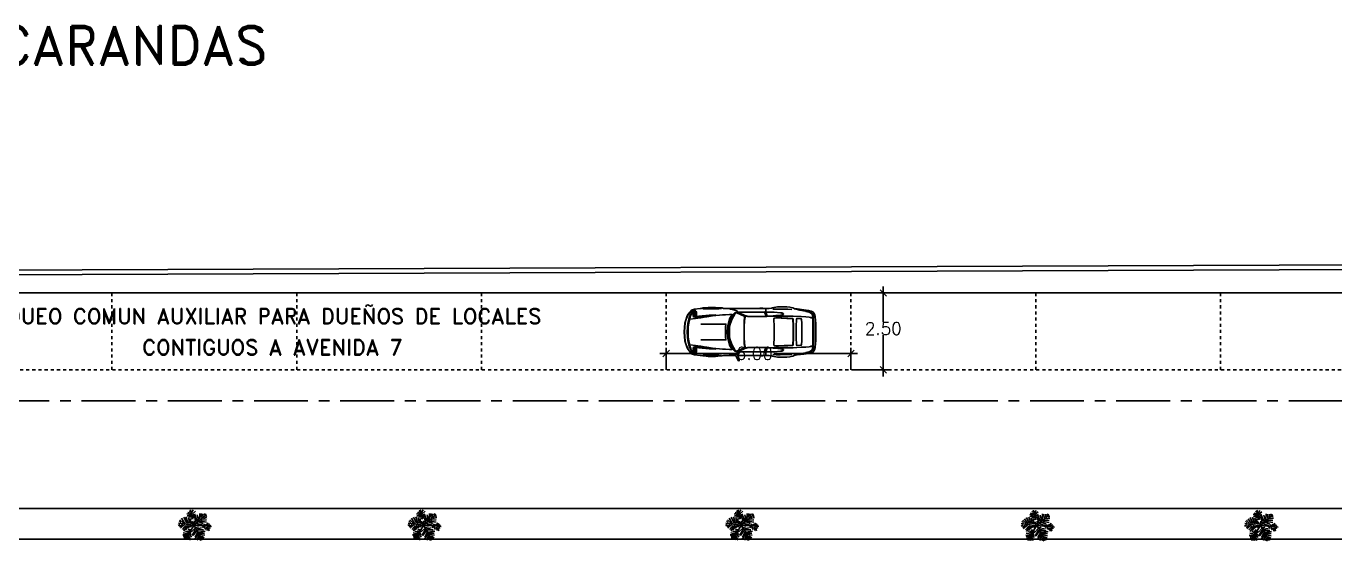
# Model space of a CAD drawing. Header units: millimetres. Extents: x 1590 to 1932, y -48 to 167.
# Drawn here: x 1687.74 to 1730.23, y 119.33 to 136.27 of the extents above; entities that cross this region are included whole.
import ezdxf

# ---------------------------------------------------------------- set-up
doc = ezdxf.new("R2010")
doc.units = ezdxf.units.MM
doc.header["$LTSCALE"] = 0.1
doc.header["$MEASUREMENT"] = 0
doc.header["$PDMODE"] = 35
doc.header["$PDSIZE"] = 0.75
doc.linetypes.add('CENTERX2', pattern=[4, 2.5, -0.5, 0.5, -0.5])
doc.linetypes.add('DASHED', pattern=[0.75, 0.5, -0.25])
doc.layers.get('0').update_dxf_attribs({"linetype": 'CONTINUOUS'})
doc.layers.get('DEFPOINTS').update_dxf_attribs({"linetype": 'CONTINUOUS'})
for name, color, linetype in [('_KTI_CONTROL', 7, 'CONTINUOUS'), ('A-FURN-PLNT', 1, 'CONTINUOUS'), ('P-FIXT', 1, 'CONTINUOUS'), ('PARED', 4, 'CONTINUOUS'), ('PAREDES', 3, 'CONTINUOUS'), ('TERRENO', 4, 'CONTINUOUS'), ('TEXT', 3, 'CONTINUOUS')]:
    doc.layers.add(name, color=color, linetype=linetype)
doc.styles.add('ATT', font='txt')
doc.styles.add('ROMAND', font='romand.shx')
doc.dimstyles.new('URBA', dxfattribs={"dimtxt": 20, "dimasz": 0.5, "dimexe": 1.25, "dimexo": 0.63, "dimgap": 0.63, "dimtad": 0, "dimtih": 1, "dimtoh": 1, "dimzin": 1, "dimdsep": 46, "dimtxsty": 'ROMAND', "dimcen": 2.5, "dimclrd": 1, "dimclre": 1, "dimclrt": 3, "dimadec": 0, "dimazin": 0, "dimtfac": 1, "dimtmove": 0, "dimatfit": 3, "dimfxl": 1, "dimtvp": 1, "dimtolj": 1, "dimtzin": 1, "dimarcsym": 0})

# ---------------------------------------------------------------- blocks, each defined once
blk = doc.blocks.new('15PTOI01')
at = {"color": 0, "linetype": 'ByBlock'}
for p, q in [((0, -8.5), (0, 8.5)), ((2, 10.5), (6, 10.5)), ((8, 8.5), (8, -8.5)), ((9.5, 4.375), (9.5, -4.375)), ((11.25, 4.375), (9.5, 4.375)), ((6, -10.5), (2, -10.5)), ((11.25, -4.375), (9.5, -4.375))]:
    blk.add_line(p, q, dxfattribs=at)
for centre, radius, start, end in [((2, 8.5), 2, 90, 180), ((6, 8.5), 2, 0, 90), ((17.766404, -2.827313), 9.712715, 75.184599, 132.137709), ((13.6875, -12.03125), 19.717859, 49.950272, 70.559965), ((23.458333, 0), 4.229167, 313.602819, 46.397181), ((2, -8.5), 2, 180, 270), ((6, -8.5), 2, 270, 0), ((17.766404, 2.827313), 9.712715, 227.862291, 284.815401), ((13.6875, 12.03125), 19.717859, 289.440035, 310.049728)]:
    blk.add_arc(centre, radius, start, end, dxfattribs=at)
at = {"color": 0, "linetype": 'ByBlock', "style": 'ATT'}
for tag, p, flags in [('ROOM_NUMBER', (0, -32), 1), ('ITEM', (0, -23), 3)]:
    blk.add_attdef(tag, p, '', height=6, dxfattribs=dict(at, flags=flags))
blk = doc.blocks.new('ss1')
at = {"layer": '_KTI_CONTROL', "color": 1}
for points in [[(0.141, 0.122, 0), (0.141, 0.122, 0), (0.141, 0.122, 0), (0.141, 0.122, 0), (0.141, 0.122, 0)], [(0.141, 0.122, 0), (0.141, 0.122, 0), (0.141, 0.122, 0), (0.141, 0.122, 0), (0.141, 0.122, 0), (0.141, 0.122, 0), (0.141, 0.122, 0), (0.141, 0.122, 0), (0.141, 0.122, 0), (0.141, 0.122, 0), (0.141, 0.122, 0)]]:
    blk.add_polyline3d(points, dxfattribs=at)
at = {"layer": '_KTI_CONTROL'}
for points in [[(0.141, 0.122, 0), (0.141, 0.122, 0), (0.141, 0.122, 0), (0.141, 0.122, 0)], [(0.141, 0.122, 0), (0.141, 0.122, 0)]]:
    blk.add_polyline3d(points, dxfattribs=at)
at = {"layer": 'P-FIXT', "xscale": 0.0254, "yscale": 0.0254, "zscale": 0.0254}
blk.add_blockref('15PTOI01', (17.719, 12.528), dxfattribs=at)
blk = doc.blocks.new('12PPLT13')
at = {"color": 0, "linetype": 'ByBlock'}
for p, q in [((0.072, 0.374), (-0.032, 0.463)), ((0.082, 0.423), (0.032, 0.506)), ((0.043, 0.216), (0.118, 0.512)), ((0.114, 0.402), (0.206, 0.423)), ((0.125, 0.441), (0.165, 0.477)), ((0.007, 0.034), (-0.532, -0.012)), ((-0.461, 0.009), (-0.508, 0.027)), ((-0.421, 0.013), (-0.475, 0.073)), ((-0.38, 0.017), (-0.429, 0.11)), ((-0.269, 0.244), (-0.391, 0.267)), ((-0.34, 0.304), (-0.387, 0.319)), ((-0.335, 0.019), (-0.382, 0.08)), ((-0.209, 0.188), (-0.374, 0.2)), ((0.018, 0.032), (-0.372, 0.365)), ((-0.181, 0.16), (-0.372, 0.13)), ((-0.313, 0.348), (-0.334, 0.395)), ((-0.289, 0.021), (-0.311, 0.073)), ((-0.134, 0.14), (-0.275, 0.084)), ((-0.264, 0.301), (-0.264, 0.385)), ((-0.079, 0.089), (-0.252, 0.031)), ((-0.006, 0.006), (-0.224, -0.376)), ((-0.213, 0.267), (-0.209, 0.393)), ((-0.154, 0.223), (-0.166, 0.397)), ((-0.13, 0.192), (-0.091, 0.357)), ((-0.091, 0.16), (-0.004, 0.385)), ((-0.044, 0.117), (-0.012, 0.275)), ((0.039, 0.256), (-0.007, 0.309)), ((0.003, 0.07), (0.003, 0.172)), ((0.007, 0.034), (0.279, -0.377)), ((0.05, 0.305), (0.011, 0.37)), ((0.018, 0.032), (0.492, 0.097)), ((0.039, 0.054), (0.078, 0.153)), ((0.055, 0.031), (0.118, -0.029)), ((0.064, 0.226), (0.1, 0.238)), ((0.078, 0.277), (0.167, 0.287)), ((0.092, 0.327), (0.224, 0.327)), ((0.095, 0.074), (0.13, 0.239)), ((0.098, 0.026), (0.204, -0.048)), ((0.114, 0.362), (0.232, 0.388)), ((0.145, 0.085), (0.185, 0.271)), ((0.161, 0.022), (0.271, -0.115)), ((0.189, 0.085), (0.26, 0.294)), ((0.213, 0.031), (0.327, -0.151)), ((0.236, 0.093), (0.327, 0.286)), ((0.264, 0.022), (0.367, -0.096)), ((0.292, 0.089), (0.393, 0.247)), ((0.303, 0.05), (0.433, -0.057)), ((0.346, 0.104), (0.445, 0.2)), ((0.361, 0.05), (0.457, -0.021)), ((0.421, 0.117), (0.472, 0.168)), ((0.436, 0.054), (0.5, 0.022)), ((-0.464, -0.026), (-0.49, -0.07)), ((-0.421, -0.026), (-0.454, -0.137)), ((-0.382, -0.03), (-0.4, -0.134)), ((-0.306, -0.009), (-0.35, -0.098)), ((-0.13, -0.183), (-0.335, -0.147)), ((-0.173, -0.254), (-0.323, -0.28)), ((-0.158, -0.214), (-0.316, -0.214)), ((-0.217, -0.308), (-0.308, -0.359)), ((-0.237, -0.352), (-0.292, -0.411)), ((-0.106, -0.115), (-0.28, -0.115)), ((-0.252, -0.011), (-0.278, -0.054)), ((-0.083, -0.08), (-0.224, -0.053)), ((-0.201, -0.38), (-0.181, -0.443)), ((-0.177, -0.333), (-0.151, -0.423)), ((-0.145, -0.277), (-0.083, -0.43)), ((-0.048, -0.037), (-0.126, -0.017)), ((-0.126, -0.237), (-0.012, -0.395)), ((-0.098, -0.19), (-0.02, -0.336)), ((-0.059, -0.151), (0.039, -0.286)), ((-0.04, -0.104), (0.067, -0.289)), ((-0.019, -0.066), (0.075, -0.164)), ((0.165, -0.23), (0.092, -0.334)), ((0.109, -0.131), (0.095, -0.185)), ((0.139, -0.18), (0.104, -0.269)), ((0.12, -0.114), (0.189, -0.092)), ((0.189, -0.273), (0.121, -0.427)), ((0.153, -0.15), (0.217, -0.147)), ((0.178, -0.194), (0.275, -0.148)), ((0.206, -0.308), (0.178, -0.423)), ((0.206, -0.23), (0.342, -0.202)), ((0.232, -0.33), (0.222, -0.423)), ((0.232, -0.269), (0.356, -0.266)), ((0.253, -0.287), (0.342, -0.316)), ((0.261, -0.377), (0.267, -0.423)), ((0.275, -0.348), (0.328, -0.352)), ((0.293, -0.395), (0.311, -0.401)), ((-0.233, -0.408), (-0.241, -0.43))]:
    blk.add_line(p, q, dxfattribs=at)
at = {"color": 0, "linetype": 'ByBlock', "style": 'ATT'}
for tag, p, flags in [('ITEM', (-1, -3.25), 3), ('ROOM_NUMBER', (-1, -4.583), 1)]:
    blk.add_attdef(tag, p, '', height=1, dxfattribs=dict(at, flags=flags))
blk = doc.blocks.new('02PCAR08')
at = {"color": 0, "linetype": 'ByBlock'}
for p, q in [((-104.1, 25.2), (-106.1, 20.2)), ((-103.4, 25.2), (-105.4, 20.1)), ((-102.6, 25.2), (-104.7, 20.1)), ((-165, 11.7), (-165, -11.7)), ((-164.5, -11.7), (-164.5, 11.7)), ((0, 0), (0, 0)), ((-104.1, -25.2), (-106.1, -20.2)), ((-103.4, -25.2), (-105.4, -20.1)), ((-102.6, -25.2), (-104.7, -20.1)), ((-68.3, -30.1), (-65.7, -30.1))]:
    blk.add_line(p, q, dxfattribs=at)
for points in [[(-67.9, 28.2), (-68.1, 27.8), (-65, 27.8), (-65.5, 29.8), (-68.5, 35.7), (-69.4, 36.7), (-70.2, 36.7), (-69.9, 35.7), (-68.3, 30.1), (-68.1, 29), (-67.1, 28.8)], [(-67.3, 25.4), (-68.3, 25.1), (-77.6, 20.8), (-78.2, 20.6), (-78.9, 20.4), (-81, 20), (-88.2, 19.8), (-96, 19.8), (-100.7, 19.8), (-105.5, 19.9), (-109.6, 20.2), (-113.5, 20.5), (-117.1, 20.8), (-119.9, 21.1), (-123.4, 21.5), (-125.6, 21.8), (-126.4, 22.3), (-126.8, 22.6), (-126.7, 23.1), (-126.2, 23.5), (-124.5, 24.4), (-122.9, 24.7), (-114.7, 25.3), (-68, 25.6)], [(-69.2, 25.1), (-78.4, 20.8), (-79.1, 20.6), (-79.8, 20.4), (-80.7, 20.1), (-83.9, 20), (-88.2, 20), (-92.7, 20), (-96, 20), (-104.7, 20.1), (-106.1, 20.2), (-113.5, 20.7), (-117.1, 20.9), (-119.5, 21.2), (-123, 21.5), (-125.2, 21.9), (-126.3, 22.3), (-126.5, 22.6), (-126.5, 23), (-126.1, 23.4), (-124.5, 24.2), (-122.9, 24.6), (-114.7, 25.2), (-103.9, 25.2), (-102.6, 25.2), (-86.2, 25.3), (-68.6, 25.5), (-68.2, 25.4)], [(-40.5, 21.9), (-34.1, 20.9), (-28, 20.1), (-23.9, 19.6), (-19.6, 19.1), (-15.4, 18.7), (-16.5, 20), (-18.7, 20.2), (-22.7, 20.6), (-27.4, 21), (-32, 21.4)], [(-11.4, 25.4), (-11.6, 26.1), (-11.9, 26.4), (-12.2, 26.1), (-12.5, 25.4), (-12.7, 24.4), (-12.8, 23), (-12.6, 21.8), (-12.5, 20.7), (-12.3, 20), (-11.9, 19.8), (-11.6, 20), (-11.4, 20.7), (-11.2, 21.8), (-11.1, 23), (-11.2, 24.3)], [(-67.3, -25.4), (-68.3, -25.1), (-77.6, -20.8), (-78.2, -20.6), (-78.9, -20.4), (-81, -20), (-88.2, -19.8), (-96, -19.8), (-100.7, -19.8), (-105.5, -19.9), (-109.6, -20.2), (-113.5, -20.5), (-117.1, -20.8), (-119.9, -21.1), (-123.4, -21.5), (-125.6, -21.8), (-126.4, -22.3), (-126.8, -22.6), (-126.7, -23.1), (-126.2, -23.5), (-124.5, -24.4), (-122.9, -24.7), (-114.7, -25.3), (-68, -25.6)], [(-69.2, -25.1), (-78.4, -20.8), (-79.1, -20.6), (-79.8, -20.4), (-80.7, -20.1), (-83.9, -20), (-88.2, -20), (-92.7, -20), (-96, -20), (-104.7, -20.1), (-106.1, -20.2), (-113.5, -20.7), (-117.1, -20.9), (-119.5, -21.2), (-123, -21.5), (-125.2, -21.9), (-126.3, -22.3), (-126.5, -22.6), (-126.5, -23), (-126.1, -23.4), (-124.5, -24.2), (-122.9, -24.6), (-114.7, -25.2), (-103.9, -25.2), (-102.6, -25.2), (-86.2, -25.3), (-68.6, -25.5), (-68.2, -25.4)], [(-40.5, -21.9), (-34.1, -20.9), (-28, -20.1), (-23.9, -19.6), (-19.6, -19.1), (-15.4, -18.7), (-16.5, -20), (-18.7, -20.2), (-22.7, -20.6), (-27.4, -21), (-32, -21.4)], [(-11.4, -25.4), (-11.6, -26.1), (-11.9, -26.4), (-12.2, -26.1), (-12.5, -25.4), (-12.7, -24.4), (-12.8, -23), (-12.6, -21.8), (-12.5, -20.7), (-12.3, -20), (-11.9, -19.8), (-11.6, -20), (-11.4, -20.7), (-11.2, -21.8), (-11.1, -23), (-11.2, -24.3)]]:
    blk.add_lwpolyline(points, close=True, dxfattribs=at)
for points in [[(-168.3, 0), (-168, 11.3), (-167.9, 14.6), (-167.3, 19.8), (-166.5, 22.7), (-164.7, 25.4), (-162.2, 26.7), (-158.7, 27.6)], [(-68.3, 30.1), (-104, 30), (-108.4, 30), (-111.6, 30.3), (-112.8, 31), (-114.8, 31.5), (-119.2, 32), (-122.8, 32.2), (-127.2, 32.2), (-131.3, 32.1), (-135, 31.6), (-138.9, 30.8), (-140.6, 30.1), (-144.1, 29.4), (-152.8, 28.4), (-158.7, 27.6), (-162.2, 26.4), (-164.5, 25.2), (-166.1, 22.7), (-166.9, 19.8), (-167.5, 14.9), (-167.6, 11.7), (-167.8, 0)], [(-140.6, 29.7), (-141.2, 29.4), (-147.8, 28.1), (-155.1, 26.5), (-159.6, 25.7), (-161.4, 25), (-163.2, 23.9), (-164.1, 22.4), (-164.6, 19.7), (-164.9, 15.1), (-165, 11.7)], [(-155.1, 26.5), (-155.4, 26.1), (-159.6, 25.2), (-161.4, 24.4), (-163.2, 23.3), (-163.8, 22), (-164.5, 15.1), (-164.5, 11.7)], [(-109.6, 20.2), (-127.4, 20.2), (-133.8, 20.2), (-139.2, 20.1), (-143.9, 19.9), (-149.5, 19.6), (-155.4, 19.3), (-159.6, 18.8), (-161.4, 18.4), (-163.2, 17.8)], [(-150.1, 0), (-150.1, 11.7), (-150, 15.7), (-149.5, 16.9), (-143.9, 17.4), (-143.5, 16.6), (-143.3, 15.1), (-143.2, 8.3), (-143.2, 0)], [(-114.7, 0), (-114.7, 7.2), (-114.5, 16.2), (-114.8, 17.6), (-117.1, 18.1), (-120.6, 18), (-124.5, 17.9), (-127.9, 17.7), (-129.9, 17.7), (-132.5, 17.5), (-134.8, 17.4), (-138.4, 17.1), (-139, 16.7), (-139.4, 16), (-139.5, 8.3), (-139.5, 0)], [(-139, 0), (-139, 8.2), (-138.9, 15.9), (-138.5, 16.6), (-138, 17), (-117.2, 17.9), (-115, 17.5)], [(-113.3, 29), (-117.4, 29.1), (-122.5, 29.1), (-127.4, 29), (-132.4, 29), (-137.5, 28.9)], [(-103.9, 25.2), (-103.9, 25.6), (-104.2, 26.9), (-104.4, 28.3), (-104.4, 29.1), (-104, 30)], [(-96, 30), (-96.3, 30), (-96.9, 30.5), (-100.1, 30.5), (-101.1, 30), (-102.5, 30)], [(-56.4, 0), (-56.7, 6.2), (-57.6, 10.2), (-59.8, 16.9), (-63.3, 22.7), (-63.9, 23.5), (-64.8, 24.4), (-65.7, 24.9), (-66.7, 25), (-67.8, 25), (-77.1, 20.7), (-77.7, 20.4), (-77.9, 19.7), (-77.7, 18.5), (-77.4, 16.9), (-77.1, 14.2), (-76.7, 7.2), (-76.7, 0)], [(-57.7, 0), (-58, 6.2), (-58.8, 10.2), (-61.1, 16.9), (-64.5, 22.7), (-65, 23.5), (-66, 24.3), (-67.3, 24.4), (-76.6, 20.2), (-77.2, 19.9), (-77.4, 19.4), (-77.1, 18.4), (-76.7, 14.1), (-76.4, 7.2), (-76.4, 0)], [(-68, 25.8), (-67, 27.1), (-63.3, 28.4), (-59, 29), (-57, 30.1)], [(0, 0), (-0.3, 6.2), (-0.9, 11.2), (-2.2, 16.4), (-3.3, 19.2), (-4.3, 21.3), (-6.3, 24.3), (-7.8, 26.3), (-9.2, 27.8), (-10.6, 28.5), (-13, 29.3), (-20.2, 30), (-21.7, 30), (-24, 30.7), (-27.8, 31), (-30.4, 31.2), (-33.4, 31.3), (-36.2, 31.3), (-39.7, 31.3), (-43, 31.1), (-48.4, 30.7), (-50.1, 30.2), (-57, 30.1), (-65.7, 30.1)], [(-7, 16.5), (-14.4, 17.2), (-17.5, 17.7), (-21.2, 18.3), (-25.2, 18.9), (-28.8, 19.5), (-36.2, 20.5), (-40.5, 21), (-44.8, 21.4), (-48.9, 21.8), (-52.6, 22), (-57.9, 22.3), (-61.1, 22.5), (-58, 16.9), (-56, 10.2), (-55.3, 6.2), (-55, 0)], [(-23.7, 29.8), (-26.1, 29.7), (-29, 29.6), (-32.6, 29.4), (-36.2, 29.4), (-40, 29.5), (-44.2, 29.6), (-47.5, 29.9)], [(-11.3, 26.8), (-12.3, 27), (-13.3, 27.3), (-14.2, 27), (-15.1, 26.3), (-15.4, 24.8), (-15.5, 23.5), (-15.5, 22.8), (-15.4, 21.5), (-15.1, 20), (-14.2, 19.2), (-13.3, 19.1), (-12.3, 19.3), (-11.3, 19.9)], [(-11.9, 19.8), (-12.7, 19.5), (-13.1, 19.5), (-13.8, 19.8), (-14.2, 20.6), (-14.6, 21.9), (-14.7, 23.1), (-14.6, 24.3), (-14.2, 25.6), (-13.8, 26.5), (-13.1, 26.8), (-11.9, 26.4)], [(-4.8, 0), (-5.1, 6.2), (-5.7, 11.2), (-7, 16.5), (-7.6, 19.2), (-8.3, 21.3), (-8.8, 22.7), (-9.3, 23.8), (-10.7, 26.4), (-13.7, 28.6), (-10.2, 26.2), (-8.6, 23.8), (-8, 22.7), (-7.3, 21.3), (-6.7, 19.2), (-6, 16.5), (-4.7, 11.2), (-4.1, 6.2), (-3.8, 0)], [(-12.6, 24.3), (-12.5, 23), (-12.7, 21.8)], [(-0.4, 0), (-0.7, 6.2), (-1.2, 11.2), (-2.5, 16.4), (-3.7, 19.2), (-4.7, 21.3), (-5.5, 22.8), (-7.8, 26.3)], [(-68.3, -30.1), (-104, -30), (-108.4, -30), (-111.6, -30.3), (-112.8, -31), (-114.8, -31.5), (-119.2, -32), (-122.8, -32.2), (-127.2, -32.2), (-131.3, -32.1), (-135, -31.6), (-138.9, -30.8), (-140.6, -30.1), (-144.1, -29.4), (-152.8, -28.4), (-158.7, -27.6), (-162.2, -26.4), (-164.5, -25.2), (-166.1, -22.7), (-166.9, -19.8), (-167.5, -14.9), (-167.6, -11.7), (-167.8, 0)], [(-150.1, 0), (-150.1, -11.7), (-150, -15.7), (-149.5, -16.9), (-143.9, -17.4), (-143.5, -16.6), (-143.3, -15.1), (-143.2, -8.3), (-143.2, 0)], [(-114.7, 0), (-114.7, -7.2), (-114.5, -16.2), (-114.8, -17.6), (-117.1, -18.1), (-120.6, -18), (-124.5, -17.9), (-127.9, -17.7), (-129.9, -17.7), (-132.5, -17.5), (-134.8, -17.4), (-138.4, -17.1), (-139, -16.7), (-139.4, -16), (-139.5, -8.3), (-139.5, 0)], [(-139, 0), (-139, -8.2), (-138.9, -15.9), (-138.5, -16.6), (-138, -17), (-117.2, -17.9), (-115, -17.5)], [(-56.4, 0), (-56.7, -6.2), (-57.6, -10.2), (-59.8, -16.9), (-63.3, -22.7), (-63.9, -23.5), (-64.8, -24.4), (-65.7, -24.9), (-66.7, -25), (-67.8, -25), (-77.1, -20.7), (-77.7, -20.4), (-77.9, -19.7), (-77.7, -18.5), (-77.4, -16.9), (-77.1, -14.2), (-76.7, -7.2), (-76.7, 0)], [(-57.7, 0), (-58, -6.2), (-58.8, -10.2), (-61.1, -16.9), (-64.5, -22.7), (-65, -23.5), (-66, -24.3), (-67.3, -24.4), (-76.6, -20.2), (-77.2, -19.9), (-77.4, -19.4), (-77.1, -18.4), (-76.7, -14.1), (-76.4, -7.2), (-76.4, 0)], [(0, 0), (-0.3, -6.2), (-0.9, -11.2), (-2.2, -16.4), (-3.3, -19.2), (-4.3, -21.3), (-6.3, -24.3), (-7.8, -26.3), (-9.2, -27.8), (-10.6, -28.5), (-13, -29.3), (-20.2, -30), (-21.7, -30), (-24, -30.7), (-27.8, -31), (-30.4, -31.2), (-33.4, -31.3), (-36.2, -31.3), (-39.7, -31.3), (-43, -31.1), (-48.4, -30.7), (-50.1, -30.2), (-57, -30.1), (-65.7, -30.1)], [(-7, -16.5), (-14.4, -17.2), (-17.5, -17.7), (-21.2, -18.3), (-25.2, -18.9), (-28.8, -19.5), (-36.2, -20.5), (-40.5, -21), (-44.8, -21.4), (-48.9, -21.8), (-52.6, -22), (-57.9, -22.3), (-61.1, -22.5), (-58, -16.9), (-56, -10.2), (-55.3, -6.2), (-55, 0)], [(-52.5, 0), (-52.7, 6.2), (-53.3, 10.2), (-51, 10.2), (-25.2, 10.1), (-21.2, 10.1)], [(-52.5, 0), (-52.7, -6.2), (-53.3, -10.2), (-51, -10.2), (-25.2, -10.1), (-21.2, -10.1)], [(-4.8, 0), (-5.1, -6.2), (-5.7, -11.2), (-7, -16.5), (-7.6, -19.2), (-8.3, -21.3), (-8.8, -22.7), (-9.3, -23.8), (-10.7, -26.4), (-13.7, -28.6), (-10.2, -26.2), (-8.6, -23.8), (-8, -22.7), (-7.3, -21.3), (-6.7, -19.2), (-6, -16.5), (-4.7, -11.2), (-4.1, -6.2), (-3.8, 0)], [(-0.4, 0), (-0.7, -6.2), (-1.2, -11.2), (-2.5, -16.4), (-3.7, -19.2), (-4.7, -21.3), (-5.5, -22.8), (-7.8, -26.3)], [(-168.3, 0), (-168, -11.3), (-167.9, -14.6), (-167.3, -19.8), (-166.5, -22.7), (-164.7, -25.4), (-162.2, -26.7), (-158.7, -27.6)], [(-140.6, -29.7), (-141.2, -29.4), (-147.8, -28.1), (-155.1, -26.5), (-159.6, -25.7), (-161.4, -25), (-163.2, -23.9), (-164.1, -22.4), (-164.6, -19.7), (-164.9, -15.1), (-165, -11.7)], [(-155.1, -26.5), (-155.4, -26.1), (-159.6, -25.2), (-161.4, -24.4), (-163.2, -23.3), (-163.8, -22), (-164.5, -15.1), (-164.5, -11.7)], [(-109.6, -20.2), (-127.4, -20.2), (-133.8, -20.2), (-139.2, -20.1), (-143.9, -19.9), (-149.5, -19.6), (-155.4, -19.3), (-159.6, -18.8), (-161.4, -18.4), (-163.2, -17.8)], [(-113.3, -29), (-117.4, -29.1), (-122.5, -29.1), (-127.4, -29), (-132.4, -29), (-137.5, -28.9)], [(-103.9, -25.2), (-103.9, -25.6), (-104.2, -26.9), (-104.4, -28.3), (-104.4, -29.1), (-104, -30)], [(-96, -30), (-96.3, -30), (-96.9, -30.5), (-100.1, -30.5), (-101.1, -30), (-102.5, -30)], [(-68, -25.8), (-67, -27.1), (-63.3, -28.4), (-59, -29), (-57, -30.1)], [(-23.7, -29.8), (-26.1, -29.7), (-29, -29.6), (-32.6, -29.4), (-36.2, -29.4), (-40, -29.5), (-44.2, -29.6), (-47.5, -29.9)], [(-11.3, -26.8), (-12.3, -27), (-13.3, -27.3), (-14.2, -27), (-15.1, -26.3), (-15.4, -24.8), (-15.5, -23.5), (-15.5, -22.8), (-15.4, -21.5), (-15.1, -20), (-14.2, -19.2), (-13.3, -19.1), (-12.3, -19.3), (-11.3, -19.9)], [(-11.9, -19.8), (-12.7, -19.5), (-13.1, -19.5), (-13.8, -19.8), (-14.2, -20.6), (-14.6, -21.9), (-14.7, -23.1), (-14.6, -24.3), (-14.2, -25.6), (-13.8, -26.5), (-13.1, -26.8), (-11.9, -26.4)], [(-12.6, -24.3), (-12.5, -23), (-12.7, -21.8)]]:
    blk.add_lwpolyline(points, dxfattribs=at)
blk = doc.blocks.new('UTP1$0$DIMBLOCK')
at = {"color": 1}
blk.add_line((-7.5, 0), (10.5, 0), dxfattribs=at)
at = {"color": 4}
blk.add_line((-5.25, -5.25), (5.25, 5.25), dxfattribs=at)
blk = doc.blocks.new('*D354')
at = {"color": 8, "linetype": 'Continuous', "transparency": 16777216}
for p, q in [((1708.52, 125.168), (1708.52, 125.819)), ((1714.52, 125.168), (1714.52, 125.819)), ((1708.54, 125.639), (1710.755, 125.639)), ((1714.5, 125.639), (1712.014, 125.639))]:
    blk.add_line(p, q, dxfattribs=at)
at = {"layer": 'DEFPOINTS', "color": 0, "linetype": 'Continuous', "transparency": 16777216}
for p in [(1714.52, 125.639), (1708.52, 125.106), (1714.52, 125.106)]:
    blk.add_point(p, dxfattribs=at)
at = {"color": 8, "linetype": 'Continuous', "transparency": 16777216, "xscale": 0.02, "yscale": 0.02, "zscale": 0.02, "rotation": 180}
blk.add_blockref('UTP1$0$DIMBLOCK', (1708.52, 125.639), dxfattribs=at)
at = {"color": 8, "linetype": 'Continuous', "transparency": 16777216, "xscale": 0.02, "yscale": 0.02, "zscale": 0.02}
blk.add_blockref('UTP1$0$DIMBLOCK', (1714.52, 125.639), dxfattribs=at)
at = {"color": 1, "linetype": 'Continuous', "transparency": 16777216, "insert": (1711.384, 125.639), "char_height": 0.4, "attachment_point": 5, "style": 'ROMAND'}
blk.add_mtext('\\A1;6.00', dxfattribs=at)
blk = doc.blocks.new('*D355')
at = {"color": 8, "linetype": 'Continuous', "transparency": 16777216}
for p, q in [((1714.583, 127.606), (1715.75, 127.606)), ((1715.57, 127.586), (1715.57, 126.669)), ((1715.57, 125.126), (1715.57, 126.229)), ((1714.583, 125.106), (1715.75, 125.106))]:
    blk.add_line(p, q, dxfattribs=at)
at = {"layer": 'DEFPOINTS', "color": 0, "linetype": 'Continuous', "transparency": 16777216}
for p in [(1714.52, 127.606), (1714.52, 125.106), (1715.57, 125.106)]:
    blk.add_point(p, dxfattribs=at)
at = {"color": 8, "linetype": 'Continuous', "transparency": 16777216, "xscale": 0.02, "yscale": 0.02, "zscale": 0.02}
for p, rotation in [((1715.57, 127.606), 90), ((1715.57, 125.106), 270)]:
    blk.add_blockref('UTP1$0$DIMBLOCK', p, dxfattribs=dict(at, rotation=rotation))
at = {"color": 1, "linetype": 'Continuous', "transparency": 16777216, "insert": (1715.57, 126.449), "char_height": 0.4, "attachment_point": 5, "style": 'ROMAND'}
blk.add_mtext('\\A1;2.50', dxfattribs=at)

msp = doc.modelspace()

# ---------------------------------------------------------------- linework, layer by layer
at = {"layer": 'PARED', "color": 4}
for p, q in [((1624.4533, 127.6057), (1774.5202, 127.6057)), ((1630.7358, 120.6058), (1756.5202, 120.6058))]:
    msp.add_line(p, q, dxfattribs=at)
at = {"layer": 'PARED', "color": 2}
msp.add_line((1634.6358, 119.6058), (1756.5202, 119.6058), dxfattribs=at)
at = {"layer": 'PAREDES', "color": 8, "linetype": 'DASHED'}
for p, q in [((1690.5202, 125.1057), (1690.5202, 127.6057)), ((1696.5202, 125.1057), (1696.5202, 127.6057)), ((1702.5202, 125.1057), (1702.5202, 127.6057)), ((1708.5202, 125.1057), (1708.5202, 127.6057)), ((1714.5202, 125.1057), (1714.5202, 127.6057)), ((1720.5202, 125.1057), (1720.5202, 127.6057)), ((1726.5202, 125.1057), (1726.5202, 127.6057)), ((1630.7358, 125.1057), (1756.5202, 125.1057))]:
    msp.add_line(p, q, dxfattribs=at)
at = {"layer": 'PAREDES', "color": 1, "linetype": 'CENTERX2', "ltscale": 7}
msp.add_line((1630.7358, 124.1058), (1774.5202, 124.1058), dxfattribs=at)
at = {"layer": 'TERRENO', "color": 5, "linetype": 'Continuous'}
msp.add_line((1624.4523, 128.1057), (1776.0202, 128.6965), dxfattribs=at)
at = {"layer": 'TERRENO', "color": 2, "linetype": 'Continuous'}
msp.add_line((1624.7172, 127.9568), (1776.0208, 128.5465), dxfattribs=at)

# ---------------------------------------------------------------- block references
at = {"color": 1, "linetype": 'Continuous', "xscale": -1, "rotation": 90}
for p in [(1692.2651, 135.6735), (1712.2651, 135.6735), (1732.2651, 135.6735)]:
    msp.add_blockref('ss1', p, dxfattribs=at)
at = {"color": 1, "linetype": 'Continuous', "rotation": 270}
for p in [(1689.0565, 135.6735), (1709.0565, 135.6735), (1724.0565, 135.6735)]:
    msp.add_blockref('ss1', p, dxfattribs=at)
at = {"layer": 'A-FURN-PLNT', "color": 8, "xscale": -1.050000000000068, "yscale": 1.049999999999999, "zscale": 1.05}
for p in [(1693.1974, 120.0263), (1700.6576, 120.0263), (1710.9739, 120.0263), (1720.5686, 120.0111), (1727.8298, 120.0111)]:
    msp.add_blockref('12PPLT13', p, dxfattribs=at)
at = {"layer": 'PAREDES', "color": 8, "linetype": 'Continuous', "xscale": 0.02539999999999054, "yscale": 0.02539999999999054, "zscale": 0.02539999999999054, "rotation": 180}
msp.add_blockref('02PCAR08', (1709.1078, 126.3375), dxfattribs=at)

# ---------------------------------------------------------------- texts
at = {"layer": 'TEXT', "style": 'ROMAND'}
msp.add_text('ZONA VERDE COL. LAS JACARANDAS', height=1.25, dxfattribs=at).set_placement((1664.7272, 135.0228))
at = {"layer": 'TEXT', "color": 2, "style": 'ROMAND'}
for s, p in [('PARQUEO COMUN AUXILIAR PARA DUEÑOS DE LOCALES', (1685.8049, 126.5997)), ('CONTIGUOS A AVENIDA 7', (1691.5053, 125.588))]:
    msp.add_text(s, height=0.5, dxfattribs=at).set_placement(p)

# ---------------------------------------------------------------- dimensions: what is measured, and where the dimension line sits
at = {"color": 3, "linetype": 'Continuous'}
dim = msp.add_linear_dim(base=(1715.5696, 125.1057), p1=(1714.5202, 127.6057), p2=(1714.5202, 125.1057), angle=90, dimstyle='URBA', override={"dimtxt": 0.4, "dimasz": 0.02, "dimexe": 0.18, "dimexo": 0.0625, "dimgap": 0.02, "dimzin": 0, "dimblk1": 'UTP1$0$DIMBLOCK', "dimblk2": 'UTP1$0$DIMBLOCK', "dimsah": 1, "dimcen": 0.09, "dimclrd": 8, "dimclre": 8, "dimclrt": 1, "dimtdec": 4, "dimtofl": 0, "dimtvp": 0, "dimtzin": 0}, dxfattribs=at)
dim.commit()
dim.dimension.update_dxf_attribs({"geometry": '*D355', "text_midpoint": (1715.5696, 126.4489), "dimtype": 160})
dim = msp.add_linear_dim(base=(1714.5202, 125.6387), p1=(1708.5202, 125.1057), p2=(1714.5202, 125.1057), dimstyle='URBA', override={"dimtxt": 0.4, "dimasz": 0.02, "dimexe": 0.18, "dimexo": 0.0625, "dimgap": 0.02, "dimzin": 0, "dimblk1": 'UTP1$0$DIMBLOCK', "dimblk2": 'UTP1$0$DIMBLOCK', "dimsah": 1, "dimcen": 0.09, "dimclrd": 8, "dimclre": 8, "dimclrt": 1, "dimtdec": 4, "dimtofl": 0, "dimtvp": 0, "dimtzin": 0}, dxfattribs=at)
dim.commit()
dim.dimension.update_dxf_attribs({"geometry": '*D354', "text_midpoint": (1711.3842, 125.6387), "dimtype": 160})

doc.saveas('drawing.dxf')
